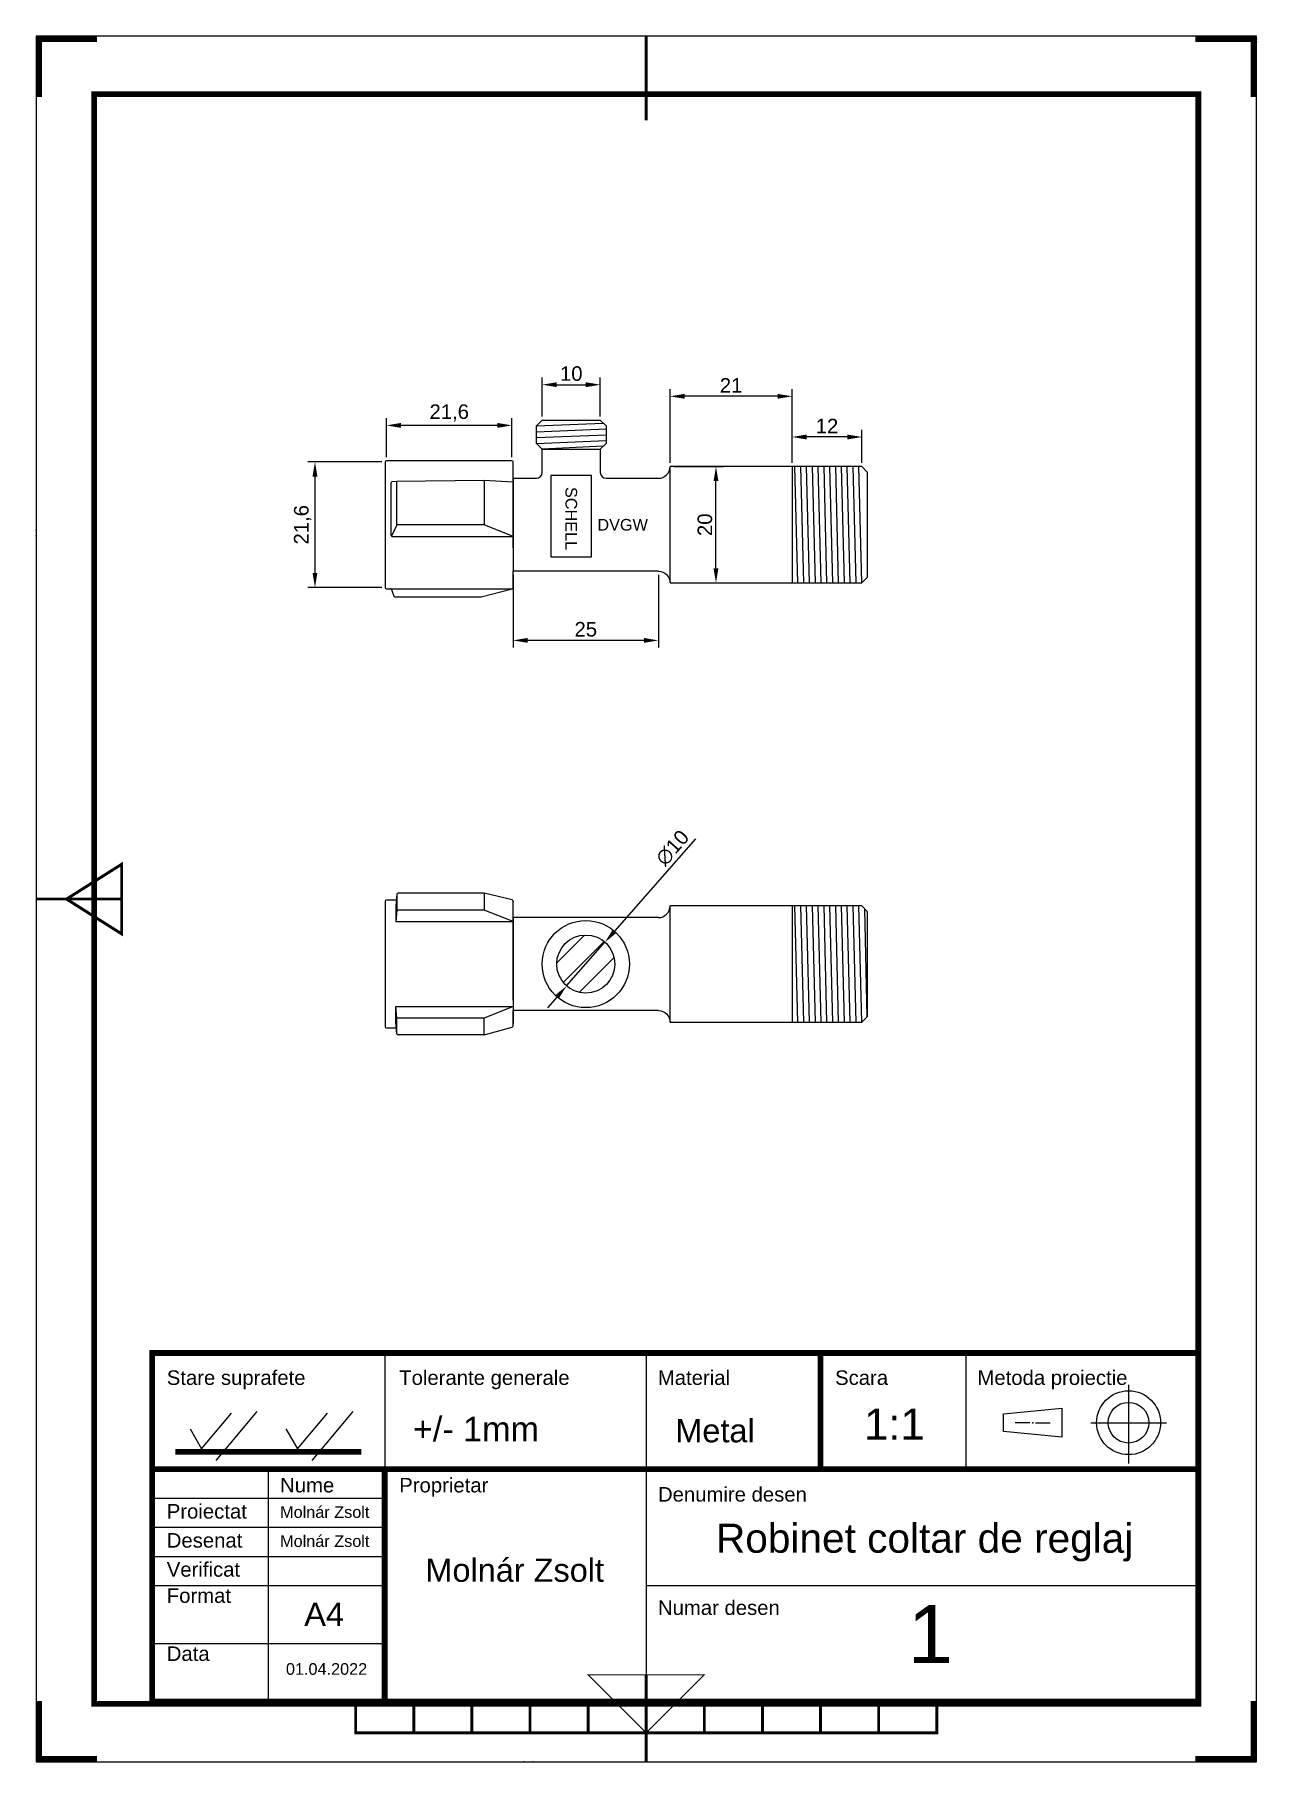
# Model space of a CAD drawing. Header units: millimetres. Extents: x 25 to 235, y 20 to 317.
import ezdxf

# ---------------------------------------------------------------- set-up
doc = ezdxf.new("R2010")
doc.units = ezdxf.units.MM
doc.header["$PDSIZE"] = 10.198039
doc.styles.get("Standard").update_dxf_attribs({"font": 'arial.ttf'})
doc.dimstyles.new('ISO-25', dxfattribs={"dimtxt": 2.5, "dimasz": 2.5, "dimexe": 1.25, "dimexo": 0.625, "dimtad": 1, "dimtxsty": 'Standard', "dimcen": 2.5, "dimadec": 0, "dimazin": 0, "dimtfac": 1, "dimtmove": 0, "dimatfit": 3, "dimfxl": 1, "dimarcsym": 0})

# ---------------------------------------------------------------- blocks, each defined once
blk = doc.blocks.new('Referinta')
at = {"const_width": 0.5}
for points in [[(162.5, -5), (162.5, 0), (162.5, -10), (162.5, -15)], [(112.5, -5), (212.5, -5), (212.5, -10), (112.5, -10), (112.5, -5), (122.5, -5), (122.5, -10)], [(122.5, -5), (132.5, -5), (132.5, -10), (142.5, -10), (142.5, -5), (152.5, -5), (152.5, -10), (162.5, -10), (162.5, -5), (172.5, -5), (172.5, -10), (182.5, -10), (182.5, -5), (192.5, -5), (192.5, -10), (202.5, -10), (202.5, -5)]]:
    blk.add_lwpolyline(points, dxfattribs=at)
blk = doc.blocks.new('referinta2')
at = {"const_width": 0.2}
blk.add_lwpolyline([(152.5, -17.5), (162.5, -27.5), (172.5, -17.5), (152.5, -17.5)], dxfattribs=at)
blk.add_blockref('Referinta', (0, -17.5))
blk = doc.blocks.new('*D10')
at = {"color": 0, "lineweight": -2, "transparency": 16777216}
for p, q in [((138.49, 178.84), (124.55, 162.94)), ((116.3, 153.54), (122.9, 161.06)), ((114.65, 151.66), (113.01, 149.78))]:
    blk.add_line(p, q, dxfattribs=at)
at = {"color": 0, "transparency": 16777216}
for points in [[(124.23, 163.21), (124.86, 162.66), (122.9, 161.06)], [(114.34, 151.94), (114.97, 151.39), (116.3, 153.54)]]:
    blk.add_solid(points, dxfattribs=at)
at = {"layer": 'Defpoints', "color": 0, "transparency": 16777216}
for p in [(122.9, 161.06), (116.3, 153.54)]:
    blk.add_point(p, dxfattribs=at)
at = {"color": 0, "transparency": 16777216, "insert": (134.52, 177.3), "char_height": 2.5, "attachment_point": 5, "rotation": 48.7491}
blk.add_mtext('∅10', dxfattribs=at)
blk = doc.blocks.new('*D12')
at = {"color": 0, "lineweight": -2, "transparency": 16777216}
for p, q in [((112.1, 251.53), (112.1, 258.25)), ((114.6, 257), (119.6, 257)), ((122.1, 251.53), (122.1, 258.25))]:
    blk.add_line(p, q, dxfattribs=at)
at = {"color": 0, "transparency": 16777216}
for points in [[(114.6, 257.42), (114.6, 256.58), (112.1, 257)], [(119.6, 257.42), (119.6, 256.58), (122.1, 257)]]:
    blk.add_solid(points, dxfattribs=at)
at = {"layer": 'Defpoints', "color": 0, "transparency": 16777216}
for p in [(122.1, 257), (112.1, 250.9), (122.1, 250.9)]:
    blk.add_point(p, dxfattribs=at)
at = {"color": 0, "transparency": 16777216, "insert": (117.1, 258.9), "char_height": 2.5, "attachment_point": 5}
blk.add_mtext('10', dxfattribs=at)
blk = doc.blocks.new('*D13')
at = {"color": 0, "lineweight": -2, "transparency": 16777216}
for p, q in [((85.3, 244.53), (85.3, 251.25)), ((104.4, 250), (87.8, 250)), ((106.9, 244.53), (106.9, 251.25))]:
    blk.add_line(p, q, dxfattribs=at)
at = {"color": 0, "transparency": 16777216}
for points in [[(87.8, 250.42), (87.8, 249.58), (85.3, 250)], [(104.4, 250.42), (104.4, 249.58), (106.9, 250)]]:
    blk.add_solid(points, dxfattribs=at)
at = {"layer": 'Defpoints', "color": 0, "transparency": 16777216}
for p in [(85.3, 250), (85.3, 243.9), (106.9, 243.9)]:
    blk.add_point(p, dxfattribs=at)
at = {"color": 0, "transparency": 16777216, "insert": (96.1, 252.13), "char_height": 2.5, "attachment_point": 5}
blk.add_mtext('21,6', dxfattribs=at)
blk = doc.blocks.new('*D14')
at = {"color": 0, "lineweight": -2, "transparency": 16777216}
for p, q in [((134.1, 243.53), (134.1, 256.25)), ((155.1, 243.53), (155.1, 256.25)), ((152.6, 255), (136.6, 255))]:
    blk.add_line(p, q, dxfattribs=at)
at = {"color": 0, "transparency": 16777216}
for points in [[(136.6, 255.42), (136.6, 254.58), (134.1, 255)], [(152.6, 255.42), (152.6, 254.58), (155.1, 255)]]:
    blk.add_solid(points, dxfattribs=at)
at = {"layer": 'Defpoints', "color": 0, "transparency": 16777216}
for p in [(134.1, 255), (134.1, 242.9), (155.1, 242.9)]:
    blk.add_point(p, dxfattribs=at)
at = {"color": 0, "transparency": 16777216, "insert": (144.6, 256.88), "char_height": 2.5, "attachment_point": 5}
blk.add_mtext('21', dxfattribs=at)
blk = doc.blocks.new('*D15')
at = {"color": 0, "lineweight": -2, "transparency": 16777216}
for p, q in [((155.1, 243.53), (155.1, 249.25)), ((164.6, 248), (157.6, 248)), ((167.1, 243.53), (167.1, 249.25))]:
    blk.add_line(p, q, dxfattribs=at)
at = {"color": 0, "transparency": 16777216}
for points in [[(157.6, 248.42), (157.6, 247.58), (155.1, 248)], [(164.6, 248.42), (164.6, 247.58), (167.1, 248)]]:
    blk.add_solid(points, dxfattribs=at)
at = {"layer": 'Defpoints', "color": 0, "transparency": 16777216}
for p in [(155.1, 248), (155.1, 242.9), (167.1, 242.9)]:
    blk.add_point(p, dxfattribs=at)
at = {"color": 0, "transparency": 16777216, "insert": (161.1, 249.88), "char_height": 2.5, "attachment_point": 5}
blk.add_mtext('12', dxfattribs=at)
blk = doc.blocks.new('*D16')
at = {"color": 0, "lineweight": -2, "transparency": 16777216}
for p, q in [((107.1, 224.28), (107.1, 211.75)), ((132.1, 224.28), (132.1, 211.75)), ((129.6, 213), (109.6, 213))]:
    blk.add_line(p, q, dxfattribs=at)
at = {"color": 0, "transparency": 16777216}
for points in [[(109.6, 213.42), (109.6, 212.58), (107.1, 213)], [(129.6, 213.42), (129.6, 212.58), (132.1, 213)]]:
    blk.add_solid(points, dxfattribs=at)
at = {"layer": 'Defpoints', "color": 0, "transparency": 16777216}
for p in [(107.1, 224.9), (132.1, 224.9), (107.1, 213)]:
    blk.add_point(p, dxfattribs=at)
at = {"color": 0, "transparency": 16777216, "insert": (119.6, 214.9), "char_height": 2.5, "attachment_point": 5}
blk.add_mtext('25', dxfattribs=at)
blk = doc.blocks.new('*D17')
at = {"color": 0, "lineweight": -2, "transparency": 16777216}
for p, q in [((134.73, 242.9), (143.25, 242.9)), ((142, 225.4), (142, 240.4)), ((134.73, 222.9), (143.25, 222.9))]:
    blk.add_line(p, q, dxfattribs=at)
at = {"color": 0, "transparency": 16777216}
for points in [[(141.58, 240.4), (142.42, 240.4), (142, 242.9)], [(141.58, 225.4), (142.42, 225.4), (142, 222.9)]]:
    blk.add_solid(points, dxfattribs=at)
at = {"layer": 'Defpoints', "color": 0, "transparency": 16777216}
for p in [(134.1, 242.9), (142, 242.9), (134.1, 222.9)]:
    blk.add_point(p, dxfattribs=at)
at = {"color": 0, "transparency": 16777216, "insert": (140.1, 232.9), "char_height": 2.5, "attachment_point": 5, "rotation": 90}
blk.add_mtext('20', dxfattribs=at)
blk = doc.blocks.new('*D18')
at = {"color": 0, "lineweight": -2, "transparency": 16777216}
for p, q in [((84.48, 243.7), (71.75, 243.7)), ((73, 241.2), (73, 224.6)), ((84.48, 222.1), (71.75, 222.1))]:
    blk.add_line(p, q, dxfattribs=at)
at = {"color": 0, "transparency": 16777216}
for points in [[(72.58, 241.2), (73.42, 241.2), (73, 243.7)], [(72.58, 224.6), (73.42, 224.6), (73, 222.1)]]:
    blk.add_solid(points, dxfattribs=at)
at = {"layer": 'Defpoints', "color": 0, "transparency": 16777216}
for p in [(85.1, 243.7), (73, 222.1), (85.1, 222.1)]:
    blk.add_point(p, dxfattribs=at)
at = {"color": 0, "transparency": 16777216, "insert": (70.87, 232.9), "char_height": 2.5, "attachment_point": 5, "rotation": 90}
blk.add_mtext('21,6', dxfattribs=at)

msp = doc.modelspace()

# ---------------------------------------------------------------- hatches: boundary and pattern name
h = msp.add_hatch()
h.set_pattern_fill('ANSI31', color=256)
h.set_pattern_definition([(45, (62.1, 118.5), (-2.24506, 2.24506), [])])
h.paths.add_polyline_path([(114.6, 157.3, 1), (124.6, 157.3, 1)])

# ---------------------------------------------------------------- linework, layer by layer
for p, q in [((111.1, 249.9), (112.1, 250.9)), ((111.1, 249.9), (122.6, 250.4)), ((112.1, 250.9), (122.1, 250.9)), ((122.1, 250.9), (123.1, 249.9)), ((111.1, 246.9), (111.1, 249.9)), ((111.1, 248.9), (123.1, 249.4)), ((111.1, 247.9), (123.1, 248.4)), ((111.1, 246.9), (123.1, 247.4)), ((123.1, 249.9), (123.1, 246.9)), ((112.1, 245.9), (111.1, 246.9)), ((122.6, 246.4), (112.1, 245.9)), ((112.1, 241.9), (112.1, 245.9)), ((112.1, 245.9), (122.1, 245.9)), ((123.1, 246.9), (122.1, 245.9)), ((122.1, 245.9), (122.1, 241.9)), ((85.1, 243.7), (85.1, 222.1)), ((106.9, 243.9), (85.3, 243.9)), ((107.1, 240.9), (107.1, 243.7)), ((112.1, 241.9), (112.1, 241.9)), ((120.6, 241.4), (113.6, 241.4)), ((113.6, 241.4), (113.6, 227.4)), ((120.6, 227.4), (120.6, 241.4)), ((122.1, 241.9), (122.1, 241.9)), ((155.1, 242.9), (134.1, 242.9)), ((134.1, 242.9), (134.1, 242.9)), ((134.1, 222.9), (134.1, 242.9)), ((167.1, 242.9), (155.1, 242.9)), ((155.1, 242.9), (155.1, 222.9)), ((156.1, 222.9), (155.6, 242.9)), ((157.1, 222.9), (156.6, 242.9)), ((158.1, 222.9), (157.6, 242.9)), ((159.1, 222.9), (158.6, 242.9)), ((160.1, 222.9), (159.6, 242.9)), ((161.1, 222.9), (160.6, 242.9)), ((162.1, 222.9), (161.6, 242.9)), ((163.1, 222.9), (162.6, 242.9)), ((164.1, 222.9), (163.6, 242.9)), ((165.1, 222.9), (164.6, 242.9)), ((166.1, 222.9), (165.6, 242.9)), ((167.1, 222.9), (166.6, 242.9)), ((167.1, 242.9), (168.1, 241.9)), ((168.1, 223.9), (168.1, 241.9)), ((86.1, 231.1), (86.1, 240.119)), ((86.28, 240.318), (87.091, 240.399)), ((87.1, 232.947), (87.1, 240.4)), ((87.109, 240.4), (102.093, 240.6)), ((102.1, 240.4), (102.1, 240.6)), ((102.1, 240.397), (102.1, 232.9)), ((102.107, 240.6), (107.1, 240.3)), ((107.1, 238.8), (107.1, 240.9)), ((107.1, 240.9), (111.1, 240.9)), ((107.1, 240.9), (107.1, 224.9)), ((107.1, 228.9), (107.1, 238.9)), ((111.1, 240.9), (111.1, 240.9)), ((123.1, 240.9), (132.1, 240.9)), ((123.1, 240.9), (123.1, 240.9)), ((132.1, 240.9), (132.1, 240.9)), ((87.1, 232.89), (86.17, 230.94)), ((102.061, 232.9), (87.224, 232.9)), ((107.1, 230.9), (102.136, 232.886)), ((86.3, 230.9), (107.1, 230.9)), ((113.6, 227.4), (120.6, 227.4)), ((132.1, 224.9), (107.1, 224.9)), ((107.1, 222.1), (107.1, 224.9)), ((167.1, 222.9), (168.1, 223.9)), ((85.3, 221.9), (85.959, 221.9)), ((85.9, 221.9), (106.9, 221.9)), ((86.147, 221.767), (86.553, 220.633)), ((86.741, 220.5), (101.6, 220.5)), ((101.6, 220.5), (106.949, 221.862)), ((155.1, 222.9), (167.1, 222.9)), ((85.1, 168.1), (85.1, 146.5)), ((87, 168.3), (85.3, 168.3)), ((87.1, 169.3), (86.9, 167.3)), ((86.9, 167.3), (86.9, 164.6)), ((87.1, 169.3), (87.1, 166.6)), ((102.076, 169.5), (87.3, 169.5)), ((102.1, 169.5), (102.1, 166.6)), ((106.947, 168.337), (102.123, 169.494)), ((107.1, 168.142), (107.1, 168)), ((107.1, 165.3), (107.1, 168.1)), ((155.1, 167.3), (134.1, 167.3)), ((134.1, 167.3), (134.1, 167.3)), ((134.1, 147.3), (134.1, 167.3)), ((167.1, 167.3), (155.1, 167.3)), ((155.1, 167.3), (155.1, 147.3)), ((156.1, 147.3), (155.6, 167.3)), ((157.1, 147.3), (156.6, 167.3)), ((158.1, 147.3), (157.6, 167.3)), ((159.1, 147.3), (158.6, 167.3)), ((160.1, 147.3), (159.6, 167.3)), ((161.1, 147.3), (160.6, 167.3)), ((162.1, 147.3), (161.6, 167.3)), ((163.1, 147.3), (162.6, 167.3)), ((164.1, 147.3), (163.6, 167.3)), ((165.1, 147.3), (164.6, 167.3)), ((166.1, 147.3), (165.6, 167.3)), ((167.1, 147.3), (166.6, 167.3)), ((167.1, 167.3), (168.1, 166.3)), ((168, 148.2), (167.6, 166.8)), ((87.1, 166.6), (86.9, 164.6)), ((86.9, 164.6), (107.1, 164.6)), ((102.1, 166.6), (87.1, 166.6)), ((107.1, 164.6), (102.136, 166.586)), ((107.1, 163.2), (107.1, 165.3)), ((107.1, 165.3), (107.1, 149.3)), ((132.1, 165.3), (107.1, 165.3)), ((132.1, 165.3), (132.1, 165.3)), ((168.1, 148.3), (168.1, 166.3)), ((107.1, 153.3), (107.1, 163.3)), ((107.1, 163.1), (107.1, 147.1)), ((107.1, 151.1), (107.1, 161.1)), ((107.1, 154.5), (107.1, 151.7)), ((87.1, 148), (86.9, 150)), ((86.9, 147.3), (86.9, 150)), ((86.9, 150), (107.1, 150)), ((107.1, 150), (102.136, 148.014)), ((132.1, 149.3), (107.1, 149.3)), ((107.1, 146.652), (107.1, 149.3)), ((85.3, 146.3), (85.959, 146.3)), ((85.9, 146.3), (87, 146.3)), ((87.1, 145.3), (86.9, 147.3)), ((87.1, 145.3), (87.1, 148)), ((102.1, 148), (87.1, 148)), ((102.1, 145.1), (102.1, 148)), ((102.1, 145.1), (106.954, 146.459)), ((155.1, 147.3), (167.1, 147.3)), ((167.1, 147.3), (168.1, 148.3)), ((102.076, 145.1), (87.3, 145.1)), ((84.998, 90.379), (84.998, 70.379)), ((129.998, 90.379), (129.998, 70.379)), ((184.998, 90.379), (184.998, 70.379)), ((212.998, 84.879), (212.998, 71.379)), ((55.998, 71.879), (63.069, 80.306)), ((72.498, 71.879), (79.569, 80.306)), ((195.998, 78.379), (193.498, 78.379)), ((196.998, 78.379), (199.498, 78.379)), ((206.498, 78.379), (219.498, 78.379)), ((64.998, 30.379), (64.998, 70.379)), ((129.998, 70.379), (129.998, 30.379)), ((44.998, 65.379), (84.998, 65.379)), ((44.998, 60.379), (84.998, 60.379)), ((44.998, 55.379), (84.998, 55.379)), ((44.998, 50.379), (84.998, 50.379)), ((129.998, 50.379), (224.998, 50.379)), ((44.998, 40.379), (84.998, 40.379))]:
    msp.add_line(p, q)
for points in [[(235, 20), (235, 317), (25, 317), (25, 20)], [(191.498, 79.879), (201.498, 80.879), (201.498, 75.879), (191.498, 76.879)]]:
    msp.add_lwpolyline(points, close=True)
for points, const_width in [([(25.5, 316.5), (25.5, 306.5), (25.5, 316.5), (35.5, 316.5)], 1), ([(130, 302.5), (130, 317)], 0.5), ([(234.5, 316.5), (224.5, 316.5), (234.5, 316.5), (234.5, 306.5)], 1), ([(39.742, 174.486), (30.242, 168.486), (39.742, 162.486), (39.742, 174.486)], 0.5), ([(39.5, 168.5), (25, 168.5)], 0.5), ([(159.998, 90.379), (159.998, 70.379)], 1), ([(48.998, 73.379), (80.998, 73.379)], 1), ([(44.998, 70.379), (224.998, 70.379)], 1), ([(84.998, 30.379), (84.998, 70.379)], 1), ([(130, 20), (130, 34.5)], 0.5), ([(25.5, 20.5), (35.5, 20.5), (25.5, 20.5), (25.5, 30.5)], 1), ([(234.5, 20.5), (224.5, 20.5), (234.5, 20.5), (234.5, 30.5)], 1)]:
    msp.add_lwpolyline(points, dxfattribs=dict(const_width=const_width))
at = {"const_width": 1}
for points in [[(225, 30), (225, 307), (35, 307), (35, 30)], [(44.998, 90.379), (224.998, 90.379), (224.998, 30.379), (44.998, 30.379)]]:
    msp.add_lwpolyline(points, close=True, dxfattribs=at)
for points in [[(132.1, 224.9), (132.1, 224.9, -0.4142136), (134.1, 222.9), (134.1, 222.9), (155.1, 222.9)], [(132.1, 149.3), (132.1, 149.3, -0.4142136), (134.1, 147.3), (134.1, 147.3), (155.1, 147.3)]]:
    msp.add_lwpolyline(points, format="xyb")
for points in [[(51.498, 77.343), (53.498, 73.879), (58.64, 80.008)], [(51.498, 77.343), (53.498, 73.879), (58.64, 80.008)], [(51.498, 77.343), (53.498, 73.879), (58.64, 80.008)], [(51.498, 77.343), (53.498, 73.879), (58.64, 80.008)], [(51.498, 77.343), (53.498, 73.879), (58.64, 80.008)], [(67.998, 77.343), (69.998, 73.879), (75.14, 80.008)], [(67.998, 77.343), (69.998, 73.879), (75.14, 80.008)], [(67.998, 77.343), (69.998, 73.879), (75.14, 80.008)], [(67.998, 77.343), (69.998, 73.879), (75.14, 80.008)], [(67.998, 77.343), (69.998, 73.879), (75.14, 80.008)]]:
    msp.add_lwpolyline(points)
for centre, radius in [((119.6, 157.3), 7.5), ((119.6, 157.3), 5), ((212.998, 78.379), 5.5), ((212.998, 78.379), 3.5)]:
    msp.add_circle(centre, radius)
for centre, radius, start, end in [((85.3, 243.7), 0.2, 90, 180), ((106.9, 243.7), 0.2, 0, 90), ((111.1, 241.9), 1, 270, 0), ((123.1, 241.9), 1, 180, 270), ((132.1, 242.9), 2, 270, 0), ((86.3, 240.119), 0.2, 95.71059, 180), ((87.111, 240.2), 0.2, 90.7639, 95.71059), ((87.111, 240.2), 0.2, 90.7639, 95.71059), ((102.095, 240.4), 0.2, 86.56637, 90.7639), ((87.224, 232.7), 0.2, 90, 153.43495), ((86.9, 232.947), 0.2, 333.43495, 0), ((102.061, 232.7), 0.2, 68.19859, 90), ((86.3, 231.1), 0.2, 180, 270), ((85.3, 222.1), 0.2, 180, 270), ((85.959, 221.7), 0.2, 19.65382, 90), ((86.741, 220.7), 0.2, 199.65382, 270), ((106.9, 222.1), 0.2, 270, 0), ((106.9, 222.1), 0.2, 270, 0), ((106.9, 222.055), 0.2, 284.2811, 0), ((85.3, 168.1), 0.2, 90, 180), ((87.3, 169.3), 0.2, 90, 180), ((102.076, 169.3), 0.2, 76.50427, 90), ((106.9, 168.142), 0.2, 0, 76.50427), ((132.1, 167.3), 2, 270, 0), ((102.061, 166.4), 0.2, 68.19859, 90), ((102.061, 166.4), 0.2, 68.19859, 90), ((85.3, 146.5), 0.2, 180, 270), ((102.061, 148.2), 0.2, 270, 291.80141), ((102.061, 148.2), 0.2, 270, 291.80141), ((106.9, 146.652), 0.2, 285.64225, 0), ((87.3, 145.3), 0.2, 180, 270), ((102.076, 145.3), 0.2, 270, 283.49573)]:
    msp.add_arc(centre, radius, start, end)
for p in [(235, 316.5), (235, 316), (25, 232), (25, 230.999), (196.498, 78.379), (109, 20), (110.501, 20)]:
    msp.add_point(p)

# ---------------------------------------------------------------- block references
msp.add_blockref('referinta2', (-32.499, 52.496))

# ---------------------------------------------------------------- texts
for s, height, p in [('1:1', 5.376, (167.484, 75.44)), ('+/- 1mm', 4.2026, (89.854, 75.2)), ('A4', 4, (71.154, 43.418))]:
    msp.add_text(s, height=height).set_placement(p)
at = {"insert": (118.1, 239.4), "char_height": 2, "attachment_point": 1, "rotation": 270}
msp.add_mtext_dynamic_manual_height_columns('SCHELL', width=9, gutter_width=12.5, heights=[0], dxfattribs=at)
at = {"attachment_point": 1}
for s, width, gutter_width, heights, insert, char_height in [('DVGW', 11.5, 50, [0], (121.6, 233.9), 2), ('Stare suprafete', 24.58665, 12.5, [0], (47.498, 87.379), 2.5), ('Tolerante generale', 29.58682, 12.5, [0], (87.498, 87.379), 2.5), ('Material', 18, 12.5, [0], (131.998, 87.379), 2.5), ('Scara', 18, 12.5, [0], (162.498, 87.379), 2.5), ('Metoda proiectie', 30.17798, 12.5, [0], (186.998, 87.379), 2.5), ('Metal', 24.09363, 50, [0], (135, 79), 4), ('Nume', 18, 12.5, [0], (66.998, 68.879), 2.5), ('Proprietar', 18, 12.5, [0], (87.498, 68.879), 2.5), ('Denumire desen', 26.4774, 12.5, [0], (132.021, 67.301), 2.5), ('Proiectat', 18, 12.5, [0], (47.498, 64.379), 2.5), ('Molnár Zsolt', 17.63327, 50, [1.022], (67, 64), 2), ('Robinet coltar de reglaj', 78.88789, 50, [0], (142, 61), 5), ('Desenat', 18, 12.5, [0], (47.498, 59.379), 2.5), ('Molnár Zsolt', 17.63327, 50, [1.022], (67, 59), 2), ('Verificat', 18, 12.5, [0], (47.498, 54.379), 2.5), ('Molnár Zsolt', 46.26478, 50, [0], (92, 55), 4), ('Format', 18, 12.5, [0], (47.498, 49.879), 2.5), ('Numar desen', 26.4774, 12.5, [0], (132.021, 47.801), 2.5), ('1', 25, 50, [0], (175, 47), 10), ('Data', 18, 12.5, [0], (47.498, 39.879), 2.5), ('01.04.2022', 16, 50, [0], (68, 37), 2)]:
    msp.add_mtext_dynamic_manual_height_columns(s, width=width, gutter_width=gutter_width, heights=heights, dxfattribs=dict(at, insert=insert, char_height=char_height))

# ---------------------------------------------------------------- dimensions: what is measured, and where the dimension line sits
for base, p1, p2, picture, middle in [((122.1, 257), (112.1, 250.9), (122.1, 250.9), '*D12', (117.1, 258.901)), ((134.1, 255), (155.1, 242.9), (134.1, 242.9), '*D14', (144.6, 256.88)), ((85.3, 250), (106.9, 243.9), (85.3, 243.9), '*D13', (96.1, 252.127)), ((155.1, 248), (167.1, 242.9), (155.1, 242.9), '*D15', (161.1, 249.88)), ((107.1, 213), (132.1, 224.9), (107.1, 224.9), '*D16', (119.6, 214.901))]:
    dim = msp.add_linear_dim(base=base, p1=p1, p2=p2, dimstyle='ISO-25')
    dim.commit()
    dim.dimension.update_dxf_attribs({"geometry": picture, "text_midpoint": middle})
for base, p1, p2, picture, middle in [((73, 222.1), (85.1, 243.7), (85.1, 222.1), '*D18', (70.873, 232.9)), ((142, 242.9), (134.1, 222.9), (134.1, 242.9), '*D17', (140.099, 232.9))]:
    dim = msp.add_linear_dim(base=base, p1=p1, p2=p2, angle=90, dimstyle='ISO-25')
    dim.commit()
    dim.dimension.update_dxf_attribs({"geometry": picture, "text_midpoint": middle})
dim = msp.add_diameter_dim_2p(p1=(116.303, 153.541), p2=(122.897, 161.059), dimstyle='ISO-25')
dim.commit()
dim.dimension.update_dxf_attribs({"geometry": '*D10', "text_midpoint": (136, 176), "dimtype": 163})

doc.saveas('drawing.dxf')
